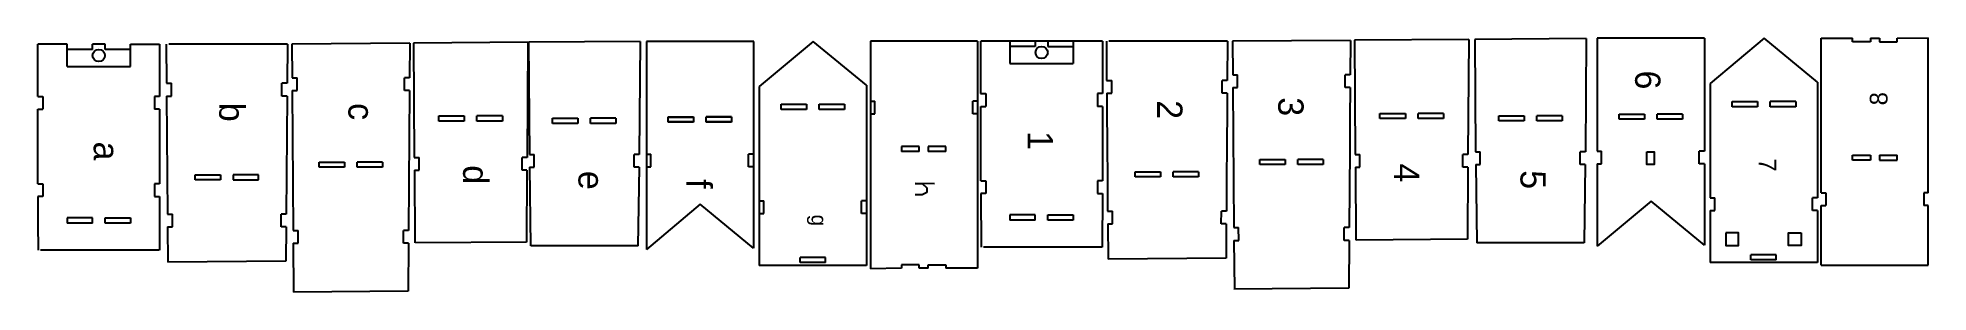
# Model space of a CAD drawing. Extents: x 7139 to 7884, y 20289 to 20389.
import ezdxf

# ---------------------------------------------------------------- set-up
doc = ezdxf.new("R2010")
doc.units = 0
doc.header["$MEASUREMENT"] = 0
doc.layers.get('0').update_dxf_attribs({"linetype": 'CONTINUOUS'})
doc.layers.add('7', color=7, linetype='CONTINUOUS')
doc.styles.add('样式_40', font='txt', dxfattribs={"height": 10})

# ---------------------------------------------------------------- blocks, each defined once
blk = doc.blocks.new('*U80')
at = {"color": 242, "linetype": 'ByBlock', "style": '样式_40'}
blk.add_text('1', height=10, dxfattribs=at).set_placement((9540.51, 20139.99))
blk = doc.blocks.new('*U81')
at = {"color": 242, "linetype": 'ByBlock', "style": '样式_40'}
blk.add_text('2', height=10, dxfattribs=at).set_placement((9609.48, 20141.63))
blk = doc.blocks.new('*U82')
at = {"color": 242, "linetype": 'ByBlock', "style": '样式_40'}
blk.add_text('3', height=10, dxfattribs=at).set_placement((9694.21, 20140.32))
blk = doc.blocks.new('*U83')
at = {"color": 242, "linetype": 'ByBlock', "style": '样式_40'}
blk.add_text('4', height=10, dxfattribs=at).set_placement((9818.36, 20138.68))
blk = doc.blocks.new('*U84')
at = {"color": 242, "linetype": 'ByBlock', "style": '样式_40'}
blk.add_text('5', height=10, dxfattribs=at).set_placement((9900.14, 20141.63))
blk = doc.blocks.new('*U102')
at = {"color": 242, "linetype": 'ByBlock', "style": '样式_40'}
blk.add_text('a', height=10, dxfattribs=at).set_placement((9543.49, 19951.82))
blk = doc.blocks.new('*U103')
at = {"color": 242, "linetype": 'ByBlock', "style": '样式_40'}
blk.add_text('b', height=10, dxfattribs=at).set_placement((9609.34, 19950.81))
blk = doc.blocks.new('*U104')
at = {"color": 242, "linetype": 'ByBlock', "style": '样式_40'}
blk.add_text('c', height=10, dxfattribs=at).set_placement((9695.35, 19952.83))
blk = doc.blocks.new('*U105')
at = {"color": 242, "linetype": 'ByBlock', "style": '样式_40'}
blk.add_text('d', height=10, dxfattribs=at).set_placement((9817.98, 19950.81))
blk = doc.blocks.new('*U106')
at = {"color": 242, "linetype": 'ByBlock', "style": '样式_40'}
blk.add_text('e', height=10, dxfattribs=at).set_placement((9899.29, 19951.49))
blk = doc.blocks.new('*U108')
at = {"color": 242, "linetype": 'ByBlock', "style": '样式_40'}
blk.add_text('f', height=10, dxfattribs=at).set_placement((9983.06, 19948.48))
blk = doc.blocks.new('*U109')
at = {"color": 244, "linetype": 'ByBlock'}
blk.add_text('g', height=6, dxfattribs=at).set_placement((10061.28, 19953.29))
blk = doc.blocks.new('*U99')
at = {"color": 242, "linetype": 'ByBlock', "style": '样式_40'}
blk.add_text('6', height=10, dxfattribs=at).set_placement((9941.52, 20139.43))
blk = doc.blocks.new('*U100')
at = {"color": 244, "linetype": 'ByBlock'}
blk.add_text('7', height=7, dxfattribs=at).set_placement((10040.3, 20143.56))
blk = doc.blocks.new('*U164')
at = {"color": 244, "linetype": 'ByBlock'}
blk.add_text('8', height=7, dxfattribs=at).set_placement((10144.36, 20140.54))

msp = doc.modelspace()

# ---------------------------------------------------------------- linework, layer by layer
for p, q in [((7138.6, 20365.93), (7138.6, 20386.56)), ((7150.1, 20386.56), (7138.6, 20386.56)), ((7150.1, 20377.76), (7150.1, 20386.56)), ((7160.1, 20384.56), (7160.1, 20386.56)), ((7165.1, 20386.56), (7160.1, 20386.56)), ((7165.1, 20384.56), (7165.1, 20386.56)), ((7175.1, 20377.76), (7175.1, 20386.56)), ((7175.1, 20386.56), (7186.6, 20386.56)), ((7186.6, 20386.56), (7186.6, 20365.93)), ((7189.21, 20386.56), (7189.32, 20371.17)), ((7237.02, 20386.58), (7190.19, 20386.57)), ((7237.05, 20386.58), (7236.94, 20371.17)), ((7238.78, 20386.58), (7238.87, 20373.36)), ((7285.39, 20386.94), (7238.82, 20386.58)), ((7285.36, 20386.94), (7285.26, 20373.36)), ((7331.99, 20387.37), (7286.78, 20387.02)), ((7286.78, 20387.02), (7287.11, 20341.96)), ((7331.93, 20387.36), (7331.59, 20341.96)), ((7332.17, 20387.37), (7332.5, 20343.09)), ((7376.24, 20387.71), (7332.34, 20387.37)), ((7376.16, 20387.7), (7375.83, 20343.09)), ((7420.96, 20387.7), (7378.68, 20387.7)), ((7421.08, 20387.7), (7378.8, 20387.7)), ((7444.45, 20387.7), (7423.21, 20369.91)), ((7465.49, 20370.41), (7444.45, 20387.7)), ((7509.35, 20387.73), (7467.07, 20387.73)), ((7522.12, 20387.73), (7510.62, 20387.73)), ((7510.62, 20367.1), (7510.62, 20387.73)), ((7522.12, 20387.73), (7522.12, 20385.73)), ((7522.12, 20385.73), (7522.12, 20378.93)), ((7532.12, 20385.73), (7522.12, 20385.73)), ((7537.12, 20387.73), (7532.12, 20387.73)), ((7532.12, 20387.73), (7532.12, 20385.73)), ((7537.12, 20387.73), (7537.12, 20385.73)), ((7537.12, 20385.73), (7547.12, 20385.73)), ((7558.62, 20387.73), (7547.12, 20387.73)), ((7547.12, 20387.73), (7547.12, 20385.73)), ((7547.12, 20385.73), (7547.12, 20378.93)), ((7558.62, 20387.73), (7558.62, 20367.1)), ((7560.19, 20387.73), (7560.28, 20372.34)), ((7607.97, 20387.75), (7561.13, 20387.74)), ((7607.97, 20387.75), (7607.89, 20372.34)), ((7656.48, 20388.11), (7609.91, 20387.75)), ((7609.91, 20387.75), (7610.01, 20374.54)), ((7656.48, 20388.11), (7656.38, 20374.54)), ((7703.17, 20388.47), (7658.04, 20388.13)), ((7658.04, 20388.13), (7658.38, 20343.07)), ((7703.17, 20388.47), (7702.85, 20343.07)), ((7705.53, 20388.47), (7705.87, 20344.19)), ((7749.49, 20388.81), (7705.59, 20388.47)), ((7749.49, 20388.81), (7749.18, 20344.19)), ((7796.14, 20388.92), (7753.86, 20388.92)), ((7819.65, 20388.92), (7798.4, 20371.13)), ((7840.69, 20371.63), (7819.65, 20388.92)), ((7842.14, 20388.92), (7854.6, 20388.9)), ((7854.6, 20387.49), (7854.6, 20388.9)), ((7861.65, 20387.49), (7854.6, 20387.49)), ((7861.65, 20388.9), (7861.65, 20387.49)), ((7865.17, 20388.9), (7865.17, 20387.49)), ((7865.17, 20387.49), (7872.22, 20387.49)), ((7872.22, 20387.49), (7872.22, 20388.9)), ((7160.1, 20384.56), (7150.1, 20384.56)), ((7150.1, 20377.76), (7175.1, 20377.76)), ((7175.1, 20384.56), (7165.1, 20384.56)), ((7522.12, 20378.93), (7547.12, 20378.93)), ((7189.32, 20371.17), (7191.31, 20371.17)), ((7191.31, 20366.17), (7191.31, 20371.17)), ((7236.94, 20371.17), (7234.9, 20371.17)), ((7234.9, 20366.17), (7234.9, 20371.17)), ((7238.87, 20373.36), (7240.84, 20373.36)), ((7240.84, 20368.36), (7240.84, 20373.36)), ((7285.26, 20373.36), (7283.25, 20373.36)), ((7283.25, 20368.36), (7283.25, 20373.36)), ((7560.28, 20372.34), (7562.26, 20372.34)), ((7562.26, 20367.34), (7562.26, 20372.34)), ((7607.89, 20372.34), (7605.86, 20372.34)), ((7605.86, 20367.34), (7605.86, 20372.34)), ((7610.01, 20374.54), (7611.94, 20374.54)), ((7611.94, 20369.54), (7611.94, 20374.54)), ((7656.38, 20374.54), (7654.35, 20374.54)), ((7654.35, 20369.54), (7654.35, 20374.54)), ((7138.56, 20365.93), (7140.56, 20365.93)), ((7140.56, 20365.93), (7140.56, 20360.93)), ((7186.6, 20365.93), (7184.6, 20365.93)), ((7184.6, 20365.93), (7184.6, 20360.93)), ((7189.36, 20366.17), (7191.31, 20366.17)), ((7189.36, 20366.17), (7189.7, 20319.63)), ((7236.9, 20366.17), (7234.9, 20366.17)), ((7236.9, 20366.17), (7236.56, 20319.63)), ((7238.91, 20368.36), (7240.84, 20368.36)), ((7238.91, 20368.36), (7239.31, 20313.12)), ((7285.22, 20368.36), (7283.25, 20368.36)), ((7285.22, 20368.36), (7284.81, 20313.12)), ((7431.85, 20360.89), (7431.85, 20362.89)), ((7431.85, 20362.89), (7441.85, 20362.89)), ((7441.85, 20362.89), (7441.85, 20360.89)), ((7446.85, 20360.89), (7446.85, 20362.89)), ((7456.85, 20362.89), (7456.85, 20360.89)), ((7467.07, 20364.16), (7468.82, 20364.16)), ((7468.82, 20359.16), (7468.82, 20364.16)), ((7509.35, 20364.16), (7507.43, 20364.16)), ((7507.43, 20359.16), (7507.43, 20364.16)), ((7510.57, 20367.1), (7512.57, 20367.1)), ((7512.57, 20367.1), (7512.57, 20362.1)), ((7558.62, 20367.1), (7556.62, 20367.1)), ((7556.62, 20367.1), (7556.62, 20362.1)), ((7560.31, 20367.34), (7560.37, 20358.73)), ((7560.32, 20367.34), (7562.26, 20367.34)), ((7607.86, 20367.34), (7605.86, 20367.34)), ((7607.86, 20367.34), (7607.8, 20358.73)), ((7610.05, 20369.54), (7611.94, 20369.54)), ((7610.05, 20369.54), (7610.48, 20314.29)), ((7656.35, 20369.54), (7654.35, 20369.54)), ((7656.35, 20369.54), (7656.27, 20357.6)), ((7807.14, 20361.96), (7807.14, 20363.96)), ((7807.14, 20363.96), (7817.14, 20363.96)), ((7817.14, 20363.96), (7817.14, 20361.96)), ((7822.14, 20361.96), (7822.14, 20363.96)), ((7832.14, 20363.96), (7822.14, 20363.96)), ((7832.14, 20363.96), (7832.14, 20361.96)), ((7138.56, 20360.93), (7140.56, 20360.93)), ((7138.6, 20331.58), (7138.6, 20360.93)), ((7186.6, 20360.93), (7184.6, 20360.93)), ((7186.6, 20360.93), (7186.6, 20331.58)), ((7296.84, 20356.3), (7296.84, 20358.3)), ((7296.84, 20358.3), (7306.84, 20358.3)), ((7306.84, 20356.3), (7296.84, 20356.3)), ((7306.84, 20358.3), (7306.84, 20356.3)), ((7311.84, 20356.3), (7311.84, 20358.3)), ((7321.84, 20358.3), (7311.84, 20358.3)), ((7321.84, 20356.3), (7311.84, 20356.3)), ((7321.84, 20358.3), (7321.84, 20356.3)), ((7341.65, 20355.4), (7341.65, 20357.4)), ((7341.65, 20357.4), (7351.65, 20357.4)), ((7351.65, 20355.4), (7341.65, 20355.4)), ((7351.65, 20357.4), (7351.65, 20355.4)), ((7356.65, 20355.4), (7356.65, 20357.4)), ((7366.65, 20357.4), (7356.65, 20357.4)), ((7366.65, 20355.4), (7356.65, 20355.4)), ((7366.65, 20357.4), (7366.65, 20355.4)), ((7387.29, 20355.96), (7387.29, 20357.96)), ((7387.29, 20357.96), (7397.29, 20357.96)), ((7387.29, 20355.8), (7387.29, 20357.8)), ((7387.29, 20357.8), (7397.29, 20357.8)), ((7397.29, 20355.96), (7387.29, 20355.96)), ((7397.29, 20355.8), (7387.29, 20355.8)), ((7397.29, 20357.96), (7397.29, 20355.96)), ((7397.29, 20357.8), (7397.29, 20355.8)), ((7402.29, 20355.96), (7402.29, 20357.96)), ((7412.29, 20357.96), (7402.29, 20357.96)), ((7402.29, 20355.8), (7402.29, 20357.8)), ((7412.29, 20357.8), (7402.29, 20357.8)), ((7412.29, 20355.96), (7402.29, 20355.96)), ((7412.29, 20355.8), (7402.29, 20355.8)), ((7412.29, 20357.96), (7412.29, 20355.96)), ((7412.29, 20357.8), (7412.29, 20355.8)), ((7441.85, 20360.89), (7431.85, 20360.89)), ((7456.85, 20360.89), (7446.85, 20360.89)), ((7467.07, 20359.16), (7468.82, 20359.16)), ((7509.35, 20359.16), (7507.43, 20359.16)), ((7510.62, 20332.75), (7510.62, 20362.1)), ((7510.62, 20362.1), (7512.57, 20362.1)), ((7558.62, 20362.1), (7556.62, 20362.1)), ((7558.62, 20362.1), (7558.62, 20332.75)), ((7560.37, 20358.73), (7560.44, 20348.89)), ((7607.8, 20358.73), (7607.73, 20348.89)), ((7656.27, 20357.6), (7656.18, 20344.93)), ((7668.13, 20357.25), (7668.13, 20359.25)), ((7668.13, 20359.25), (7678.13, 20359.25)), ((7678.13, 20357.25), (7668.13, 20357.25)), ((7678.13, 20359.25), (7678.13, 20357.25)), ((7683.13, 20357.25), (7683.13, 20359.25)), ((7693.13, 20359.25), (7683.13, 20359.25)), ((7693.13, 20357.25), (7683.13, 20357.25)), ((7693.13, 20359.25), (7693.13, 20357.25)), ((7715.02, 20356.35), (7715.02, 20358.35)), ((7715.02, 20358.35), (7725.02, 20358.35)), ((7725.02, 20356.35), (7715.02, 20356.35)), ((7725.02, 20358.35), (7725.02, 20356.35)), ((7730.02, 20356.35), (7730.02, 20358.35)), ((7740.02, 20358.35), (7730.02, 20358.35)), ((7740.02, 20356.35), (7730.02, 20356.35)), ((7740.02, 20358.35), (7740.02, 20356.35)), ((7762.47, 20357.02), (7762.47, 20359.02)), ((7762.47, 20359.02), (7772.47, 20359.02)), ((7772.47, 20357.02), (7762.47, 20357.02)), ((7772.47, 20359.02), (7772.47, 20357.02)), ((7777.47, 20357.02), (7777.47, 20359.02)), ((7787.47, 20359.02), (7777.47, 20359.02)), ((7787.47, 20357.02), (7777.47, 20357.02)), ((7787.47, 20359.02), (7787.47, 20357.02)), ((7817.14, 20361.96), (7807.14, 20361.96)), ((7832.14, 20361.96), (7822.14, 20361.96)), ((7560.44, 20348.89), (7560.57, 20331.3)), ((7607.73, 20348.9), (7607.6, 20331.3)), ((7249.54, 20338.16), (7249.54, 20340.16)), ((7249.54, 20340.16), (7259.54, 20340.16)), ((7259.54, 20340.16), (7259.54, 20338.16)), ((7264.54, 20338.16), (7264.54, 20340.16)), ((7274.54, 20340.16), (7264.54, 20340.16)), ((7274.54, 20340.16), (7274.54, 20338.16)), ((7287.11, 20341.96), (7289.02, 20341.96)), ((7289.05, 20336.96), (7289.02, 20341.96)), ((7329.62, 20336.96), (7329.66, 20341.96)), ((7331.59, 20341.96), (7329.66, 20341.96)), ((7332.5, 20343.09), (7334.42, 20343.09)), ((7334.42, 20338.09), (7334.42, 20343.09)), ((7375.83, 20343.09), (7373.88, 20343.09)), ((7373.88, 20338.09), (7373.88, 20343.09)), ((7378.68, 20343.2), (7380.39, 20343.2)), ((7380.39, 20338.2), (7380.39, 20343.2)), ((7420.96, 20343.2), (7418.92, 20343.2)), ((7418.92, 20338.2), (7418.92, 20343.2)), ((7486.32, 20346.31), (7479.28, 20346.31)), ((7486.32, 20344.31), (7479.28, 20344.31)), ((7486.32, 20344.31), (7486.32, 20346.31)), ((7496.89, 20346.31), (7489.85, 20346.31)), ((7496.89, 20344.31), (7489.85, 20344.31)), ((7496.89, 20344.31), (7496.89, 20346.31)), ((7620.76, 20339.17), (7620.76, 20341.17)), ((7620.76, 20341.17), (7630.76, 20341.17)), ((7630.76, 20341.17), (7630.76, 20339.17)), ((7635.76, 20339.17), (7635.76, 20341.17)), ((7645.76, 20341.17), (7635.76, 20341.17)), ((7645.76, 20341.17), (7645.76, 20339.17)), ((7656.18, 20344.93), (7655.96, 20314.29)), ((7658.38, 20343.07), (7660.21, 20343.07)), ((7660.24, 20338.07), (7660.21, 20343.07)), ((7700.81, 20338.07), (7700.85, 20343.07)), ((7702.85, 20343.07), (7700.85, 20343.07)), ((7705.87, 20344.19), (7707.68, 20344.19)), ((7707.68, 20339.19), (7707.68, 20344.19)), ((7749.18, 20344.19), (7747.14, 20344.19)), ((7747.14, 20339.19), (7747.14, 20344.19)), ((7753.86, 20344.42), (7755.57, 20344.42)), ((7755.57, 20339.42), (7755.57, 20344.42)), ((7796.14, 20344.42), (7794.1, 20344.42)), ((7794.1, 20339.42), (7794.1, 20344.42)), ((7854.6, 20340.88), (7854.6, 20342.88)), ((7854.6, 20342.88), (7861.65, 20342.88)), ((7861.65, 20340.88), (7854.6, 20340.88)), ((7861.65, 20342.88), (7861.65, 20340.88)), ((7865.17, 20342.88), (7865.17, 20340.88)), ((7865.17, 20342.88), (7872.22, 20342.88)), ((7865.17, 20340.88), (7872.22, 20340.88)), ((7200.63, 20333.12), (7200.63, 20335.12)), ((7200.63, 20335.12), (7210.63, 20335.12)), ((7210.63, 20333.12), (7200.63, 20333.12)), ((7210.63, 20335.12), (7210.63, 20333.12)), ((7215.63, 20335.12), (7215.63, 20333.12)), ((7225.63, 20335.12), (7215.63, 20335.12)), ((7215.63, 20333.12), (7225.63, 20333.12)), ((7225.63, 20333.12), (7225.63, 20335.12)), ((7259.54, 20338.16), (7249.54, 20338.16)), ((7274.54, 20338.16), (7264.54, 20338.16)), ((7287.15, 20336.96), (7289.05, 20336.96)), ((7287.15, 20336.96), (7287.36, 20308.28)), ((7331.55, 20336.96), (7329.62, 20336.96)), ((7331.55, 20336.96), (7331.34, 20308.62)), ((7332.53, 20338.09), (7334.42, 20338.09)), ((7332.53, 20338.09), (7333, 20307.14)), ((7375.79, 20338.09), (7373.88, 20338.09)), ((7375.79, 20338.09), (7375.32, 20307.15)), ((7378.68, 20338.2), (7380.39, 20338.2)), ((7420.96, 20338.2), (7418.92, 20338.2)), ((7510.62, 20332.75), (7512.62, 20332.75)), ((7512.62, 20332.75), (7512.62, 20327.75)), ((7558.62, 20332.75), (7556.62, 20332.75)), ((7556.62, 20332.75), (7556.62, 20327.75)), ((7571.58, 20334.3), (7571.58, 20336.3)), ((7571.58, 20336.3), (7581.58, 20336.3)), ((7581.58, 20334.3), (7571.58, 20334.3)), ((7581.58, 20336.3), (7581.58, 20334.3)), ((7586.58, 20334.3), (7586.58, 20336.3)), ((7596.58, 20336.3), (7586.58, 20336.3)), ((7596.58, 20334.3), (7586.58, 20334.3)), ((7596.58, 20336.3), (7596.58, 20334.3)), ((7630.76, 20339.17), (7620.76, 20339.17)), ((7645.76, 20339.17), (7635.76, 20339.17)), ((7658.42, 20338.07), (7660.24, 20338.07)), ((7658.42, 20338.07), (7658.65, 20309.39)), ((7702.8, 20338.07), (7700.81, 20338.07)), ((7702.8, 20338.07), (7702.6, 20309.72)), ((7705.91, 20339.19), (7707.68, 20339.19)), ((7705.91, 20339.19), (7706.4, 20308.25)), ((7749.14, 20339.19), (7747.14, 20339.19)), ((7749.14, 20339.19), (7748.69, 20308.25)), ((7753.86, 20339.42), (7755.57, 20339.42)), ((7796.14, 20339.42), (7794.1, 20339.42)), ((7138.6, 20331.58), (7140.6, 20331.58)), ((7140.6, 20326.6), (7138.6, 20326.6)), ((7138.6, 20326.6), (7138.6, 20316.12)), ((7140.6, 20331.58), (7140.6, 20326.6)), ((7186.6, 20331.58), (7184.6, 20331.58)), ((7184.6, 20331.58), (7184.6, 20326.6)), ((7184.6, 20326.6), (7186.6, 20326.6)), ((7186.6, 20326.6), (7186.6, 20316.12)), ((7512.62, 20327.75), (7510.62, 20327.75)), ((7510.62, 20327.75), (7510.74, 20306.6)), ((7556.62, 20327.75), (7558.62, 20327.75)), ((7558.62, 20327.75), (7558.51, 20306.61)), ((7560.57, 20331.3), (7560.64, 20320.8)), ((7607.6, 20331.3), (7607.53, 20320.8)), ((7798.4, 20326.08), (7800.18, 20326.08)), ((7800.18, 20321.08), (7800.18, 20326.08)), ((7840.69, 20326.08), (7838.76, 20326.08)), ((7838.76, 20321.08), (7838.76, 20326.08)), ((7842.14, 20328.03), (7844.07, 20328.03)), ((7844.07, 20328.03), (7844.07, 20323.03)), ((7884.43, 20328.03), (7882.67, 20328.03)), ((7882.67, 20328.03), (7882.67, 20323.03)), ((7160.1, 20318.12), (7150.1, 20318.12)), ((7150.1, 20318.12), (7150.1, 20316.12)), ((7160.1, 20316.12), (7160.1, 20318.12)), ((7165.1, 20316.12), (7165.1, 20318.12)), ((7165.1, 20318.12), (7175.1, 20318.12)), ((7175.1, 20318.12), (7175.1, 20316.12)), ((7189.7, 20319.63), (7191.64, 20319.63)), ((7191.67, 20314.63), (7191.64, 20319.63)), ((7234.54, 20314.63), (7234.57, 20319.63)), ((7236.56, 20319.63), (7234.57, 20319.63)), ((7399.92, 20323.52), (7378.68, 20305.73)), ((7420.96, 20306.23), (7399.92, 20323.52)), ((7423.21, 20324.86), (7424.99, 20324.86)), ((7423.21, 20319.86), (7424.99, 20319.86)), ((7424.99, 20319.86), (7424.99, 20324.86)), ((7465.49, 20324.86), (7463.57, 20324.86)), ((7463.57, 20319.86), (7463.57, 20324.86)), ((7465.49, 20319.86), (7463.57, 20319.86)), ((7532.12, 20319.29), (7522.12, 20319.29)), ((7522.12, 20319.29), (7522.12, 20317.29)), ((7532.12, 20317.29), (7532.12, 20319.29)), ((7537.12, 20317.29), (7537.12, 20319.29)), ((7537.12, 20319.29), (7547.12, 20319.29)), ((7547.12, 20319.29), (7547.12, 20317.29)), ((7560.68, 20320.8), (7562.59, 20320.8)), ((7562.63, 20315.8), (7562.59, 20320.8)), ((7605.49, 20315.8), (7605.53, 20320.8)), ((7607.53, 20320.8), (7605.53, 20320.8)), ((7775.1, 20324.74), (7753.86, 20306.95)), ((7796.14, 20307.45), (7775.1, 20324.74)), ((7798.4, 20321.08), (7800.18, 20321.08)), ((7840.69, 20321.08), (7838.76, 20321.08)), ((7842.14, 20323.03), (7844.07, 20323.03)), ((7884.43, 20323.03), (7882.67, 20323.03)), ((7138.6, 20316.12), (7138.68, 20305.43)), ((7160.1, 20316.12), (7150.1, 20316.12)), ((7175.1, 20316.12), (7165.1, 20316.12)), ((7186.6, 20316.12), (7186.53, 20305.45)), ((7189.74, 20314.63), (7191.67, 20314.63)), ((7189.74, 20314.63), (7189.84, 20300.69)), ((7236.52, 20314.63), (7234.54, 20314.63)), ((7236.52, 20314.63), (7236.42, 20301.05)), ((7239.31, 20313.12), (7241.23, 20313.12)), ((7241.27, 20308.12), (7241.23, 20313.12)), ((7282.82, 20308.12), (7282.86, 20313.12)), ((7284.81, 20313.12), (7282.86, 20313.12)), ((7532.12, 20317.29), (7522.12, 20317.29)), ((7547.12, 20317.29), (7537.12, 20317.29)), ((7560.72, 20315.8), (7562.63, 20315.8)), ((7560.72, 20315.8), (7560.82, 20301.86)), ((7607.49, 20315.8), (7605.49, 20315.8)), ((7607.49, 20315.8), (7607.4, 20302.22)), ((7610.48, 20314.29), (7612.34, 20314.29)), ((7612.38, 20309.29), (7612.34, 20314.29)), ((7653.93, 20309.29), (7653.97, 20314.29)), ((7655.97, 20314.29), (7653.97, 20314.29)), ((7186.5, 20305.44), (7139.66, 20305.43)), ((7239.35, 20308.12), (7241.27, 20308.12)), ((7239.35, 20308.12), (7239.49, 20288.88)), ((7284.77, 20308.12), (7282.82, 20308.12)), ((7284.77, 20308.12), (7284.63, 20289.22)), ((7331.43, 20308.62), (7287.53, 20308.28)), ((7375.32, 20307.15), (7333.03, 20307.15)), ((7375.44, 20307.15), (7333.16, 20307.15)), ((7558.51, 20306.61), (7511.68, 20306.6)), ((7610.51, 20309.29), (7612.38, 20309.29)), ((7610.51, 20309.29), (7610.66, 20290.05)), ((7655.92, 20309.29), (7653.93, 20309.29)), ((7655.92, 20309.29), (7655.79, 20290.4)), ((7702.6, 20309.73), (7658.7, 20309.39)), ((7748.69, 20308.25), (7706.4, 20308.25)), ((7814.42, 20301.6), (7814.42, 20303.6)), ((7824.42, 20301.6), (7824.42, 20303.6)), ((7236.45, 20301.05), (7189.88, 20300.69)), ((7465.49, 20299.37), (7423.21, 20299.37)), ((7439.35, 20300.54), (7439.35, 20302.54)), ((7449.35, 20300.54), (7439.35, 20300.54)), ((7449.35, 20300.54), (7449.35, 20302.54)), ((7486.32, 20299.7), (7479.28, 20299.7)), ((7479.28, 20299.7), (7479.28, 20298.29)), ((7486.32, 20298.29), (7486.32, 20299.7)), ((7489.85, 20298.29), (7489.85, 20299.7)), ((7489.85, 20299.7), (7496.89, 20299.7)), ((7496.89, 20299.7), (7496.89, 20298.29)), ((7509.35, 20298.27), (7496.89, 20298.29)), ((7607.4, 20302.22), (7560.82, 20301.86)), ((7840.69, 20300.59), (7798.4, 20300.59)), ((7824.42, 20301.6), (7814.42, 20301.6)), ((7842.14, 20299.46), (7884.43, 20299.46)), ((7284.7, 20289.22), (7239.41, 20288.87)), ((7655.79, 20290.4), (7610.5, 20290.05))]:
    msp.add_line(p, q)
at = {"linetype": 'ByBlock'}
for p, q in [((7378.68, 20387.7), (7378.68, 20305.73)), ((7420.96, 20387.7), (7420.96, 20306.23)), ((7467.07, 20387.73), (7467.07, 20298.1)), ((7509.35, 20387.73), (7509.35, 20298.27)), ((7558.62, 20387.73), (7510.62, 20387.73)), ((7753.86, 20388.92), (7753.86, 20344.42)), ((7796.14, 20388.92), (7796.14, 20344.42)), ((7842.14, 20328.03), (7842.14, 20388.92)), ((7861.65, 20388.9), (7865.17, 20388.9)), ((7872.22, 20388.9), (7884.43, 20389.09)), ((7884.43, 20328.03), (7884.43, 20389.09)), ((7423.21, 20369.91), (7423.21, 20299.37)), ((7465.49, 20370.41), (7465.49, 20299.37)), ((7798.4, 20371.13), (7798.4, 20326.08)), ((7840.69, 20371.63), (7840.69, 20326.08)), ((7446.85, 20362.89), (7456.85, 20362.89)), ((7479.28, 20346.31), (7479.28, 20344.31)), ((7489.85, 20346.31), (7489.85, 20344.31)), ((7872.22, 20340.88), (7872.22, 20342.88)), ((7753.86, 20339.42), (7753.86, 20306.95)), ((7796.14, 20339.42), (7796.14, 20307.45)), ((7798.4, 20321.08), (7798.4, 20300.59)), ((7840.69, 20321.08), (7840.69, 20300.59)), ((7842.14, 20299.46), (7842.14, 20323.03)), ((7884.43, 20299.46), (7884.43, 20323.03)), ((7824.42, 20303.6), (7814.42, 20303.6)), ((7449.35, 20302.54), (7439.35, 20302.54)), ((7479.28, 20298.29), (7467.07, 20298.1)), ((7489.85, 20298.29), (7486.32, 20298.29))]:
    msp.add_line(p, q, dxfattribs=at)
at = {"color": 1, "linetype": 'ByBlock'}
for p, q in [((7487.54, 20327.17), (7484.68, 20327.18)), ((7492.32, 20331.6), (7484.75, 20331.63)), ((7484.75, 20331.63), (7487.47, 20331.63)), ((7487.47, 20331.63), (7489.36, 20329.96)), ((7489.29, 20328.14), (7487.54, 20327.17)), ((7489.36, 20329.96), (7489.29, 20328.14))]:
    msp.add_line(p, q, dxfattribs=at)
for centre in [(7534.62, 20383.33), (7162.6, 20382.16)]:
    msp.add_circle(centre, 2.4)
at = {"layer": '7', "linetype": 'Continuous'}
for points in [[(7773.37, 20344.23), (7776.37, 20344.23), (7776.37, 20339.23), (7773.37, 20339.23), (7773.37, 20344.23)], [(7804.52, 20312.3), (7804.52, 20307.3), (7809.52, 20307.3), (7809.52, 20312.3), (7804.52, 20312.3)], [(7804.52, 20312.3), (7804.52, 20307.3), (7809.52, 20307.3), (7809.52, 20312.3), (7804.52, 20312.3)], [(7834.32, 20312.3), (7834.32, 20307.3), (7829.32, 20307.3), (7829.32, 20312.3), (7834.32, 20312.3)]]:
    msp.add_lwpolyline(points, dxfattribs=at)

# ---------------------------------------------------------------- block references
at = {"color": 244, "linetype": 'ByBlock'}
for name, p, rotation in [('*U99', (-12370.63, 30317.73), 270), ('*U103', (-12740.67, 29972.83), 270), ('*U104', (-12691.73, 30058.72), 270), ('*U81', (-12561.43, 29974), 270), ('*U82', (-12512.34, 30059.89), 270), ('*U164', (28008.91, 10218.14), 90), ('*U102', (-12791.2, 29891.69), 270), ('*U80', (-12610.88, 29892.86), 270), ('*U100', (-12326.08, 30381.91), 270), ('*U105', (-12644.44, 30156.86), 270), ('*U106', (-12599.63, 30235.95), 270), ('*U108', (-12553.99, 30316.51), 270), ('*U83', (-12464.97, 30157.97), 270), ('*U84', (-12418.08, 30237.06), 270), ('*U109', (-12509.46, 30380.69), 270)]:
    msp.add_blockref(name, p, dxfattribs=dict(at, rotation=rotation))

doc.saveas('drawing.dxf')
